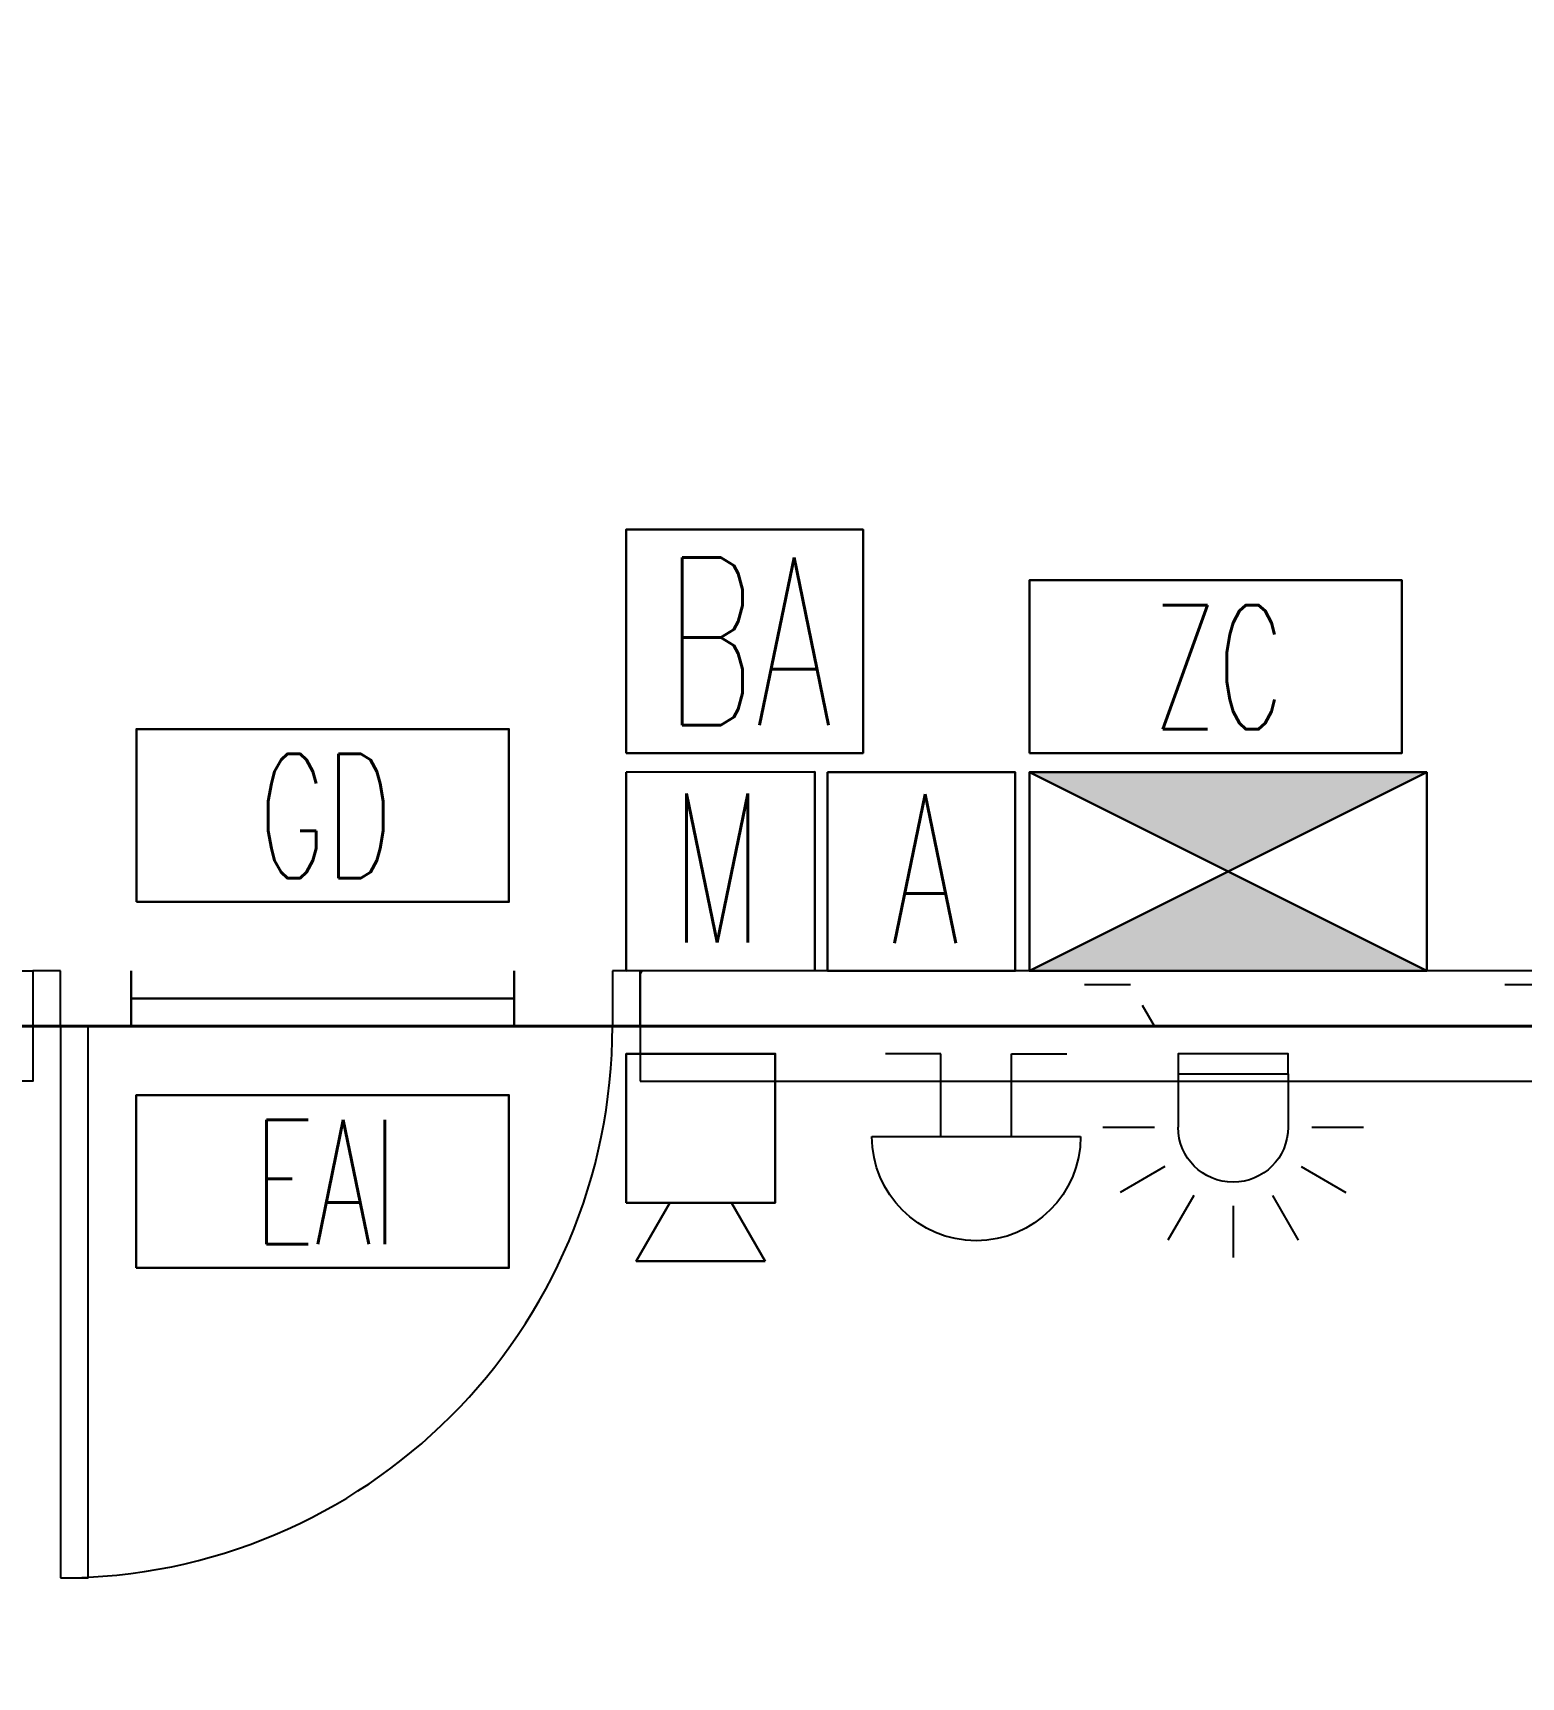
# Model space of a CAD drawing. Header units: millimetres. Extents: x -20146070 to 165023, y -3349561 to 35447.
# Drawn here: x 11811 to 14508, y -7604 to -4625 of the extents above; entities that cross this region are included whole.
import ezdxf
from ezdxf import colors
from ezdxf.entities.mleader import LeaderData, LeaderLine
from ezdxf.enums import TextEntityAlignment as Align
from ezdxf.math import Vec2, Vec3

# ---------------------------------------------------------------- set-up
doc = ezdxf.new("R2010")
doc.units = ezdxf.units.MM
doc.header["$LTSCALE"] = 50
for name, color, linetype in [('BLK_2 - 1ST_2ND_STOREY_PLAN$0$0-1', 8, 'Continuous'), ('BLK_2 - 1ST_2ND_STOREY_PLAN$0$A-_DOOR----_E', 8, 'Continuous'), ('BLK_2 - 1ST_2ND_STOREY_PLAN$0$A-_DOOR----_E-1', 8, 'Continuous'), ('BLK_2 - 1ST_2ND_STOREY_PLAN$0$A-_WALL----_H-1', 8, 'Continuous'), ('BLK_2 - 1ST_2ND_STOREY_PLAN$0$A-_WALLPRTN_E-1', 8, 'Continuous'), ('M_FIREALAM-_E-', 10, 'Continuous'), ('NW_FM200', 1, 'Continuous'), ('NW_GRID LINE', 8, 'Continuous')]:
    doc.layers.add(name, color=color, linetype=linetype)
doc.layers.add('M-_FIRE----_E-', color=1, linetype='Continuous', lineweight=30)
doc.layers.add('M-_FIREHEAT_E-', color=1, linetype='Continuous', lineweight=30)
doc.styles.add('RomanS', font='romans__.ttf', dxfattribs={"width": 0.75, "height": 40})
doc.styles.add('simplex', font='simplex.shx', dxfattribs={"width": 0.6})

# ---------------------------------------------------------------- blocks, each defined once
blk = doc.blocks.new('GD')
at = {"color": 0, "linetype": 'Continuous', "lineweight": -2}
blk.add_lwpolyline([(-345.4, -147.8), (329.6, -147.8), (329.6, 165.4), (-345.4, 165.4)], close=True, dxfattribs=at)
at = {"color": 7, "linetype": 'Continuous', "lineweight": 18, "style": 'simplex', "width": 0.6}
blk.add_text('GD', height=225, dxfattribs=at).set_placement((-2.3, -104.5), align=Align.CENTER)
blk = doc.blocks.new('EAI')
at = {"color": 0, "linetype": 'Continuous', "lineweight": -2}
blk.add_lwpolyline([(-396.1, -179.4), (278.9, -179.4), (278.9, 133.7), (-396.1, 133.7)], close=True, dxfattribs=at)
at = {"color": 7, "linetype": 'Continuous', "lineweight": 18, "style": 'simplex', "width": 0.6}
blk.add_text('EAI', height=225, dxfattribs=at).set_placement((-53, -136.2), align=Align.CENTER)
blk = doc.blocks.new('fire0534')
at = {"color": 0, "linetype": 'Continuous', "lineweight": -2}
for points in [[(-29.7, -204.7), (-60.2, -151.9), (56.7, -151.9)], [(56.7, -151.9), (26.2, -204.7)]]:
    blk.add_lwpolyline(points, dxfattribs=at)
blk.add_lwpolyline([(-69.2, -204.7), (65.8, -204.7), (65.8, -339.7), (-69.2, -339.7)], close=True, dxfattribs=at)
blk = doc.blocks.new('STROBE')
at = {"layer": 'M_FIREALAM-_E-'}
for p, q in [((0, 66.9), (0, 160.4)), ((-71.2, 47.8), (-118, 128.8)), ((71.2, 47.8), (118, 128.8)), ((-123.4, -4.3), (-204.4, 42.5)), ((123.4, -4.3), (204.4, 42.5)), ((-236, -75.5), (-142.4, -75.5)), ((-99.6, -172.6), (-99.6, -75.5)), ((99.6, -172.6), (99.6, -75.5)), ((142.4, -75.5), (236, -75.5))]:
    blk.add_line(p, q, dxfattribs=at)
blk.add_lwpolyline([(-99.6, -172.6), (99.6, -172.6), (99.6, -208.9), (-99.6, -208.9)], close=True, dxfattribs=at)
blk.add_arc((0, -75.5), 99.6, 0, 180, dxfattribs=at)
blk = doc.blocks.new('BELL')
at = {"layer": 'M_FIREALAM-_E-'}
for p, q in [((-189, 0), (189, 0)), ((-64, 0), (-64, -150)), ((64, 0), (64, -150)), ((-64, -150), (-164.2, -150)), ((64, -150), (164.2, -150))]:
    blk.add_line(p, q, dxfattribs=at)
blk.add_arc((0, 0), 189, 0, 180, dxfattribs=at)
blk = doc.blocks.new('fire0536')
at = {"color": 0, "linetype": 'Continuous', "lineweight": -2}
blk.add_lwpolyline([(-80, 91), (90.8, 91.5), (90.8, -88.5), (-80, -89)], close=True, dxfattribs=at)
at = {"color": 7, "linetype": 'Continuous', "lineweight": 18, "style": 'simplex', "width": 0.6}
blk.add_text('M', height=135, dxfattribs=at).set_placement((2.3, -63.3), align=Align.CENTER)
blk = doc.blocks.new('fire0536_1')
at = {"linetype": 'Continuous', "lineweight": -2}
blk.add_lwpolyline([(-91, -26.5), (79, -26.5), (79, -206.5), (-91, -206.5)], close=True, dxfattribs=at)
at = {"color": 7, "linetype": 'Continuous', "lineweight": 18, "style": 'simplex', "width": 0.6}
blk.add_text('A', height=135, dxfattribs=at).set_placement((-2.5, -181.3), align=Align.CENTER)
blk = doc.blocks.new('fire0535')
at = {"linetype": 'Continuous', "lineweight": -2}
h = blk.add_hatch(color=0, dxfattribs=at)
h.paths.add_polyline_path([(-420, 90), (-240, 0), (-60, 90)])
h.paths.add_polyline_path([(-420, -90), (-240, 0), (-60, -90)])
at = {"color": 0, "linetype": 'Continuous', "lineweight": -2}
blk.add_lwpolyline([(-420, 90), (-60, 90), (-60, -90), (-420, -90)], close=True, dxfattribs=at)
for points in [[(-420, 90), (-240, 0), (-60, 90), (-420, 90)], [(-420, -90), (-240, 0), (-60, -90), (-420, -90)]]:
    blk.add_lwpolyline(points, dxfattribs=at)
blk = doc.blocks.new('BA')
at = {"color": 0, "linetype": 'Continuous', "lineweight": -2}
blk.add_lwpolyline([(-247.1, -204), (182.2, -204), (182.2, 201), (-247.1, 201)], close=True, dxfattribs=at)
at = {"color": 7, "lineweight": 18, "style": 'simplex', "width": 0.6}
blk.add_text('BA', height=303.75, dxfattribs=at).set_placement((-24.8, -1.5), align=Align.MIDDLE)
blk = doc.blocks.new('ZC')
at = {"color": 0, "linetype": 'Continuous', "lineweight": -2}
blk.add_lwpolyline([(-389.3, -161.7), (285.7, -161.7), (285.7, 151.4), (-389.3, 151.4)], close=True, dxfattribs=at)
at = {"color": 7, "linetype": 'Continuous', "lineweight": 18, "style": 'simplex', "width": 0.6}
blk.add_text('ZC', height=225, dxfattribs=at).set_placement((-46.2, -118.5), align=Align.CENTER)
blk = doc.blocks.new('BLK_2 - 1ST_2ND_STOREY_PLAN$0$IDA - F - Single - Swing - 1100L X 2200H - B2-TD01-3240950-BLK 2 1ST STOREY PLAN')
at = {"layer": 'BLK_2 - 1ST_2ND_STOREY_PLAN$0$A-_DOOR----_E'}
for p, q in [((500, 1050), (450, 1050)), ((450, 1050), (450, 50)), ((500, 50), (500, 1050)), ((-500, 50), (-550, 50)), ((-550, 50), (-550, -50)), ((-500, -50), (-500, 50)), ((450, 50), (500, 50)), ((550, 50), (500, 50)), ((500, 50), (500, -50)), ((550, -50), (550, 50)), ((-550, -50), (-500, -50)), ((500, -50), (550, -50))]:
    blk.add_line(p, q, dxfattribs=at)
blk.add_arc((500, 50), 1000, 90, 180, dxfattribs=at)
blk = doc.blocks.new('BLK_2 - 1ST_2ND_STOREY_PLAN$0$1599_DB_A_BLK2_HQ_R21_rvt-1-BLK 2 1ST STOREY PLAN')
at = {"layer": 'BLK_2 - 1ST_2ND_STOREY_PLAN$0$A-_WALL----_H-1'}
h = blk.add_hatch(dxfattribs=at)
h.set_pattern_fill('FP_3', color=256, style=0, pattern_type=2)
h.set_pattern_definition([(0, (0, 0), (1016, 254), [83.82, -678.18, 83.82, -678.18, -4064]), (0, (0, 0), (1016, 254), [-1524, 83.82, -1440.18, 83.82, -678.18, -1778]), (0, (0, 0), (1016, 254), [-3810, 83.82, -424.18, 83.82, -1186.18]), (120, (381, 127), (-727.97045, 752.8818), [83.82, -678.18, 83.82, -678.18, -4064]), (120, (381, 127), (-727.97045, 752.8818), [-1524, 83.82, -1440.18, 83.82, -678.18, -1778]), (120, (381, 127), (-727.97045, 752.8818), [-3810, 83.82, -424.18, 83.82, -1186.18]), (240, (508, 635), (-288.02955, -1006.8818), [83.82, -678.18, 83.82, -678.18, -4064]), (240, (508, 635), (-288.02955, -1006.8818), [-1524, 83.82, -1440.18, 83.82, -678.18, -1778]), (240, (508, 635), (-288.02955, -1006.8818), [-3810, 83.82, -424.18, 83.82, -1186.18])])
h.paths.add_polyline_path([(-129286.4, -49152.4), (-124236.4, -49152.4), (-124236.4, -49052.4), (-129286.4, -49052.4), (-129286.4, -49102.4)])
h.paths.add_polyline_path([(-130386.4, -49152.4), (-130386.4, -49052.4), (-130686.4, -49052.4), (-130686.4, -49152.4), (-130486.4, -49152.4)])
h.paths.add_polyline_path([(-131892.2, -49152.4), (-131786.4, -49152.4), (-131786.4, -49052.4), (-133786.4, -49052.4), (-133786.4, -49152.4)])
at = {"layer": 'BLK_2 - 1ST_2ND_STOREY_PLAN$0$A-_WALLPRTN_E-1'}
for p, q in [((-124236.4, -49052.4), (-129286.4, -49052.4)), ((-129261.4, -49052.4), (-129261.4, -49152.4)), ((-129261.4, -49252.4), (-124436.4, -49252.4))]:
    blk.add_line(p, q, dxfattribs=at)
for points in [[(-130386.4, -49052.4), (-130361.4, -49052.4), (-130361.4, -49252.4), (-130386.4, -49252.4)], [(-129261.4, -49052.4), (-129261.4, -49252.4)]]:
    blk.add_lwpolyline(points, dxfattribs=at)
at = {"layer": 'BLK_2 - 1ST_2ND_STOREY_PLAN$0$A-_DOOR----_E-1', "rotation": 180}
blk.add_blockref('BLK_2 - 1ST_2ND_STOREY_PLAN$0$IDA - F - Single - Swing - 1100L X 2200H - B2-TD01-3240950-BLK 2 1ST STOREY PLAN', (-129811.4, -49102.4), dxfattribs=at)
blk = doc.blocks.new('BLK_2 - 1ST_2ND_STOREY_PLAN')
at = {"layer": 'BLK_2 - 1ST_2ND_STOREY_PLAN$0$0-1'}
blk.add_blockref('BLK_2 - 1ST_2ND_STOREY_PLAN$0$1599_DB_A_BLK2_HQ_R21_rvt-1-BLK 2 1ST STOREY PLAN', (0, 0), dxfattribs=at)

msp = doc.modelspace()

# ---------------------------------------------------------------- linework, layer by layer
at = {"layer": 'NW_FM200', "color": 2, "const_width": 5}
msp.add_lwpolyline([(11686.5, -6424.7), (17811.5, -6424.7), (17811.5, -14349.7), (11686.5, -14349.7)], close=True, dxfattribs=at)

# ---------------------------------------------------------------- next in the draw order: leaders
at = {"layer": 'M_FIREALAM-_E-', "lineweight": 20}
ml = msp.add_multileader_mtext('Standard', dxfattribs=at)
ml.set_content('{\\fArial|b0|i0|c0|p34;\\L\\C7;LEGENDS:}', color=10, style='RomanS')
ml.set_leader_properties(color=12)
ml.build(insert=Vec2(0, 0))
ml.multileader.update_dxf_attribs({"dogleg_length": 9.41, "arrow_head_size": 337.5, "scale": 75})
ctx = ml.context
ctx.base_point, ctx.scale, ctx.char_height, ctx.arrow_head_size, ctx.landing_gap_size, ctx.plane_origin = Vec3(-65729, -13081.2), 75, 525, 337.5, 225, Vec3(-66733.4, -15653.4)
notes = []
notes.append((ctx, [(0, (0, 0, 0), (0, 0), (1, 0), 1, [])]))
ctx.mtext.insert, ctx.mtext.width, ctx.mtext.defined_height, ctx.mtext.line_spacing_style, ctx.mtext.flow_direction = Vec3(-65504, -12766.2), 2889.802, 1558.4, 2, 5
ctx.mtext.has_bg_fill, ctx.mtext.bg_color, ctx.mtext.bg_scale_factor, ctx.mtext.bg_transparency, ctx.mtext.use_window_bg_color = 1, -1073741824, 1.5, 0, 1
for ctx, leaders in notes:
    for number, flags, end, landing, length, lines in leaders:
        leader = LeaderData()
        leader.index, (leader.has_last_leader_line, leader.has_dogleg_vector, leader.attachment_direction) = number, flags
        leader.last_leader_point, leader.dogleg_vector, leader.dogleg_length = Vec3(end), Vec3(landing), length
        for number, points, colour, breaks in lines:
            line = LeaderLine()
            line.index, line.vertices, line.color, line.breaks = number, Vec3.list(points), colors.encode_raw_color(colour), breaks
            leader.lines.append(line)
        ctx.leaders.append(leader)

# ---------------------------------------------------------------- next in the draw order: leaders
ml = msp.add_multileader_mtext('Standard', dxfattribs=at)
ml.set_content('{\\fArial|b0|i0|c0|p34;\\L\\C7;LEGENDS:}', color=10, style='RomanS')
ml.set_leader_properties(color=12)
ml.build(insert=Vec2(0, 0))
ml.multileader.update_dxf_attribs({"dogleg_length": 9.41, "arrow_head_size": 337.5, "scale": 75})
ctx = ml.context
ctx.base_point, ctx.scale, ctx.char_height, ctx.arrow_head_size, ctx.landing_gap_size, ctx.plane_origin = Vec3(-52200, -12847.2), 75, 525, 337.5, 225, Vec3(-53204.4, -15419.4)
notes = []
notes.append((ctx, [(0, (0, 0, 0), (0, 0), (1, 0), 1, [])]))
ctx.mtext.insert, ctx.mtext.width, ctx.mtext.defined_height, ctx.mtext.line_spacing_style, ctx.mtext.flow_direction = Vec3(-51975, -12532.2), 2889.802, 1558.4, 2, 5
ctx.mtext.has_bg_fill, ctx.mtext.bg_color, ctx.mtext.bg_scale_factor, ctx.mtext.bg_transparency, ctx.mtext.use_window_bg_color = 1, -1073741824, 1.5, 0, 1
for ctx, leaders in notes:
    for number, flags, end, landing, length, lines in leaders:
        leader = LeaderData()
        leader.index, (leader.has_last_leader_line, leader.has_dogleg_vector, leader.attachment_direction) = number, flags
        leader.last_leader_point, leader.dogleg_vector, leader.dogleg_length = Vec3(end), Vec3(landing), length
        for number, points, colour, breaks in lines:
            line = LeaderLine()
            line.index, line.vertices, line.color, line.breaks = number, Vec3.list(points), colors.encode_raw_color(colour), breaks
            leader.lines.append(line)
        ctx.leaders.append(leader)

# ---------------------------------------------------------------- next in the draw order: linework, layer by layer
at = {"layer": 'M-_FIREHEAT_E-'}
for p, q in [((11989.8, -6324.7), (11989.8, -6424.6)), ((12683.2, -6324.7), (12683.2, -6424.6)), ((11989.8, -6374.7), (12683.2, -6374.7))]:
    msp.add_line(p, q, dxfattribs=at)

# ---------------------------------------------------------------- next in the draw order: block references
at = {"layer": 'M-_FIRE----_E-'}
msp.add_blockref('BA', (13133.5, -5725.9), dxfattribs=at)
at = {"layer": 'M-_FIRE----_E-', "xscale": 2, "yscale": 2, "zscale": 2}
for name, p in [('fire0536', (13046.5, -6146.7)), ('fire0536_1', (13433.4, -5911.7))]:
    msp.add_blockref(name, p, dxfattribs=at)
at = {"layer": 'M-_FIRE----_E-', "yscale": 2, "zscale": 2, "rotation": 180}
for name, p, xscale in [('fire0535', (13497, -6144.7), 2), ('fire0534', (13025, -7154.2), -2)]:
    msp.add_blockref(name, p, dxfattribs=dict(at, xscale=xscale))
at = {"layer": 'M-_FIREHEAT_E-'}
for name, p in [('ZC', (14006.3, -5768.1)), ('GD', (12344.4, -6051.9)), ('EAI', (12395, -6683.4))]:
    msp.add_blockref(name, p, dxfattribs=at)
at = {"layer": 'M_FIREALAM-_E-', "xscale": -1, "rotation": 180}
for name, p in [('BELL', (13520.7, -6624.7)), ('STROBE', (13986.1, -6683.6))]:
    msp.add_blockref(name, p, dxfattribs=at)

# ---------------------------------------------------------------- next in the draw order: leaders
at = {"layer": 'M_FIREALAM-_E-', "lineweight": 20}
ml = msp.add_multileader_mtext('Standard', dxfattribs=at)
ml.set_content('{\\fArial|b0|i0|c0|p34;\\L\\C7;LEGENDS:}', color=10, style='RomanS')
ml.set_leader_properties(color=12)
ml.build(insert=Vec2(0, 0))
ml.multileader.update_dxf_attribs({"dogleg_length": 9.41, "arrow_head_size": 337.5, "scale": 75})
ctx = ml.context
ctx.base_point, ctx.scale, ctx.char_height, ctx.arrow_head_size, ctx.landing_gap_size, ctx.plane_origin = Vec3(-164313.4, -12659.2), 75, 525, 337.5, 225, Vec3(-165317.8, -15231.4)
notes = []
notes.append((ctx, [(0, (0, 0, 0), (0, 0), (1, 0), 1, [])]))
ctx.mtext.insert, ctx.mtext.width, ctx.mtext.defined_height, ctx.mtext.line_spacing_style, ctx.mtext.flow_direction = Vec3(-164088.4, -12344.2), 2889.802, 1558.4, 2, 5
ctx.mtext.has_bg_fill, ctx.mtext.bg_color, ctx.mtext.bg_scale_factor, ctx.mtext.bg_transparency, ctx.mtext.use_window_bg_color = 1, -1073741824, 1.5, 0, 1
for ctx, leaders in notes:
    for number, flags, end, landing, length, lines in leaders:
        leader = LeaderData()
        leader.index, (leader.has_last_leader_line, leader.has_dogleg_vector, leader.attachment_direction) = number, flags
        leader.last_leader_point, leader.dogleg_vector, leader.dogleg_length = Vec3(end), Vec3(landing), length
        for number, points, colour, breaks in lines:
            line = LeaderLine()
            line.index, line.vertices, line.color, line.breaks = number, Vec3.list(points), colors.encode_raw_color(colour), breaks
            leader.lines.append(line)
        ctx.leaders.append(leader)

# ---------------------------------------------------------------- next in the draw order: block references
at = {"layer": 'NW_GRID LINE'}
msp.add_blockref('BLK_2 - 1ST_2ND_STOREY_PLAN', (142172.9, 42727.7), dxfattribs=at)

doc.saveas('drawing.dxf')
